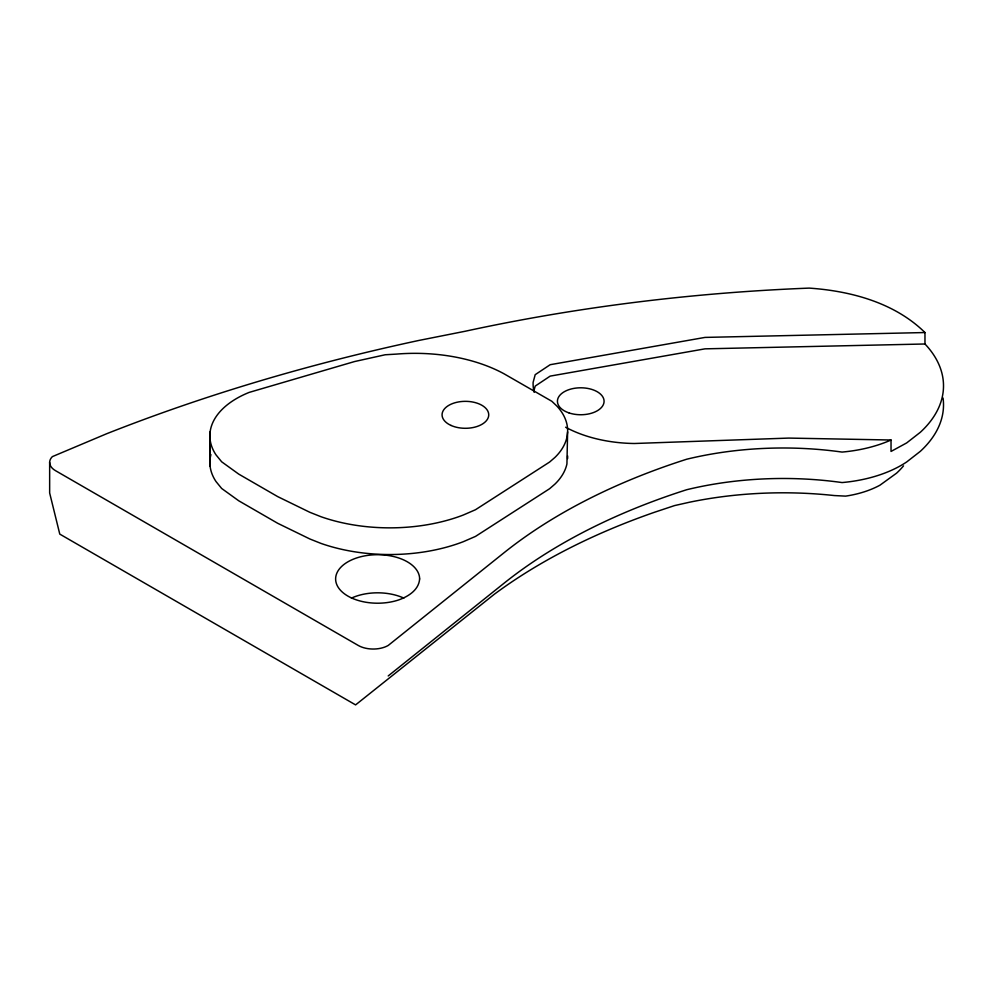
<?xml version="1.0" encoding="UTF-8"?>
<svg xmlns="http://www.w3.org/2000/svg" width="993" height="993" viewBox="0 0 993 993"><rect width="100%" height="100%" fill="white"/><g stroke="black" fill="none" stroke-linecap="round" stroke-linejoin="round"><path stroke-width="1.49" d="M891.031 440.011L891.031 451.443L906.659 442.928L920.3 432.303A151.085 87.223 0 0 0 924.967 343.988L924.967 332.543C894.544 302.617 850.653 290.961 809.196 288.107A1211.001 699.171 0 0 0 465.121 331.265L418.674 340.487A1440.409 831.613 0 0 0 106.71 433.718L52.356 456.631A20.17 11.643 0 0 0 55.558 470.694L358.274 645.462A21.163 12.214 0 0 0 388.201 645.462L504.134 552.667A557.495 321.869 0 0 1 686.734 459.213A248.97 143.749 0 0 1 842.064 452.076A106.673 61.591 0 0 0 891.031 440.011L788.727 438.087L634.341 443.499A103.57 59.791 0 0 1 565.638 427.226M567.611 431.881L566.929 437.243A90.326 52.145 0 0 1 554.901 457.463L549.588 462.055L475.486 509.732L463.272 515.032A132.553 76.535 0 0 1 321.012 516.732L309.878 512.314L277.717 496.624L238.73 474.108L221.675 461.807L215.99 454.844A91.679 52.927 0 0 1 249.144 392.409L354.551 361.551L385.197 354.762L396.406 354.104A129.81 74.947 0 0 1 504.047 373.802L551.835 401.284L556.812 406A90.326 52.145 0 0 1 567.611 431.881L566.929 463.917A90.326 52.145 0 0 1 554.901 484.137L549.588 488.73L475.486 536.419L463.272 541.706A132.553 76.535 0 0 1 321.012 543.419L309.878 538.988L277.717 523.299L238.73 500.782L221.675 488.482L215.99 481.518A91.679 52.927 0 0 1 210.901 454.62M533.812 391.242L535.19 386.103L550.184 376.111L705.018 348.841L924.967 343.988M388.201 675.948L504.134 583.152A557.495 321.869 0 0 1 686.734 489.71A248.97 143.749 0 0 1 842.064 482.561A106.673 61.591 0 0 0 906.659 461.981L920.3 451.356A151.085 87.223 0 0 0 943.04 398.007M924.967 332.543L705.018 337.409L550.184 364.704L535.19 374.684L533.117 382.379A103.57 59.791 0 0 0 534.172 392.322M210.131 431.831L210.131 458.505M210.106 439.638L210.106 466.313M49.65 462.453L49.65 492.95L59.779 534.11L355.593 704.893L494.34 594.236A585.51 338.042 0 0 1 654.548 512.251L674.595 505.574L689.576 502.21A276.997 159.923 0 0 1 834.319 495.557L845.614 496.128A78.633 45.405 0 0 0 879.972 485.18L896.53 473.202A122.995 71.012 0 0 0 903.518 465.866M567.599 455.861A90.326 52.145 0 0 1 567.611 458.555M351.435 598.109A42.004 24.254 0 0 1 403.816 598.109M419.629 578.956C418.823 590.103 408.135 596.557 398.627 599.958A42.004 24.254 0 0 1 338.154 587.248A42.004 24.254 0 0 1 370.327 555.075A42.004 24.254 0 0 1 419.629 578.956M569.076 412.939A23.335 13.48 0 0 0 604.079 401.271A23.335 13.48 0 0 0 569.076 389.604A23.335 13.48 0 0 0 569.076 412.939M451.033 425.438A23.335 13.48 0 0 0 488.506 416.675A23.335 13.48 0 0 0 456.631 402.326A23.335 13.48 0 0 0 451.033 425.438"/></g></svg>
